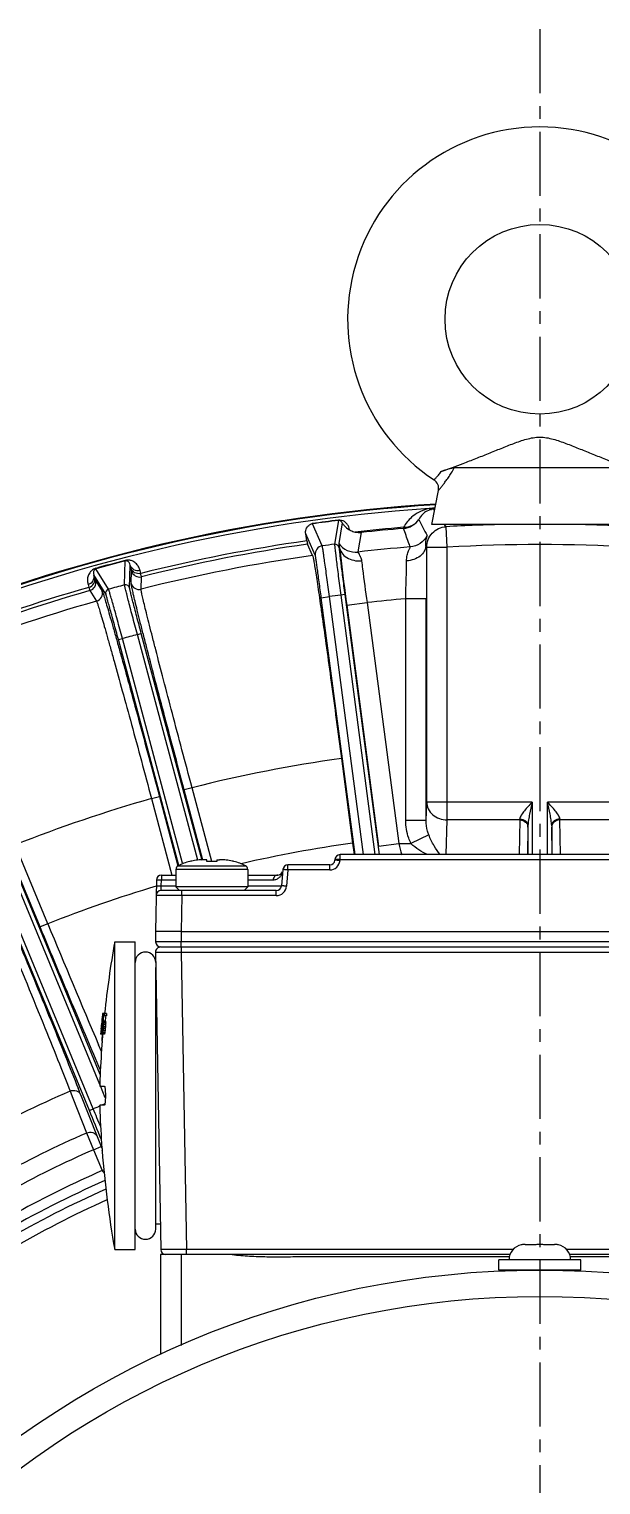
# Model space of a CAD drawing. Header units: millimetres. Extents: x -6 to 705, y -10 to 538.
# Drawn here: x 494.66 to 505.82, y 333.34 to 361.72 of the extents above; entities that cross this region are included whole.
import ezdxf

# ---------------------------------------------------------------- set-up
doc = ezdxf.new("R2010")
doc.units = ezdxf.units.MM
doc.linetypes.add('CENTER', pattern=[2, 1.25, -0.25, 0.25, -0.25])
for name, color, linetype in [('02___PRT_ALL_AXES', 7, 'Continuous'), ('3_ALL_AXES', 7, 'Continuous'), ('7_ALL_FEATURES', 7, 'Continuous')]:
    doc.layers.add(name, color=color, linetype=linetype)
doc.layers.add('\\M+5D6D0\\M+5D0C4\\M+5CFDF\\M+5B2E3', color=7, linetype='CENTER', lineweight=25)

msp = doc.modelspace()

# ---------------------------------------------------------------- linework, layer by layer
at = {"color": 0, "linetype": 'Continuous', "lineweight": -3}
for p, q in [((502.559, 352.383), (502.56, 352.362)), ((502.574, 352.342), (502.56, 352.362)), ((500.15, 352.064), (500.19, 352.082)), ((500.192, 352.076), (500.19, 352.082)), ((500.385, 351.648), (500.192, 352.076)), ((500.699, 352.142), (500.624, 351.679)), ((500.699, 352.149), (500.699, 352.142)), ((500.773, 352.096), (500.708, 351.696)), ((501.97, 352.01), (501.972, 351.988)), ((502.799, 352.021), (502.768, 352.066)), ((502.822, 351.622), (502.799, 352.021)), ((500.247, 351.469), (500.062, 351.88)), ((500.084, 351.746), (500.062, 351.88)), ((501.142, 351.908), (501.08, 351.528)), ((500.196, 351.461), (500.096, 351.681)), ((500.717, 351.633), (500.713, 351.61)), ((502.422, 351.622), (502.404, 351.649)), ((502.422, 351.622), (502.822, 351.622)), ((502.422, 346.65), (502.422, 351.622)), ((502.822, 346.303), (502.822, 351.622)), ((495.967, 351.21), (495.969, 351.201)), ((496.216, 350.802), (495.969, 351.201)), ((496.527, 350.885), (496.541, 351.354)), ((496.539, 351.363), (496.541, 351.354)), ((496.624, 350.829), (496.637, 351.27)), ((496.65, 351.215), (496.637, 351.27)), ((496.655, 350.917), (496.662, 351.159)), ((496.842, 351.11), (496.829, 351.165)), ((495.815, 350.893), (495.831, 350.839)), ((495.928, 351.08), (495.944, 351.026)), ((496.16, 350.705), (495.928, 351.08)), ((495.962, 350.971), (496.09, 350.766)), ((496.848, 350.803), (496.855, 351.045)), ((495.852, 350.776), (495.979, 350.57)), ((500.365, 350.637), (500.524, 350.658)), ((501.025, 345.626), (500.365, 350.637)), ((501.186, 345.626), (500.524, 350.659)), ((500.824, 350.697), (500.745, 350.687)), ((500.745, 350.687), (501.411, 345.626)), ((500.824, 350.697), (501.492, 345.626)), ((502.411, 350.616), (502.012, 350.616)), ((502.012, 346.295), (502.012, 350.616)), ((502.411, 346.295), (502.411, 350.616)), ((500.861, 350.49), (501.258, 350.542)), ((500.861, 350.49), (501.48, 345.789)), ((501.258, 350.542), (501.876, 345.841)), ((496.407, 349.819), (496.484, 349.84)), ((497.587, 345.414), (496.407, 349.819)), ((497.659, 345.458), (496.484, 349.84)), ((496.776, 349.918), (496.853, 349.938)), ((497.954, 345.52), (496.776, 349.918)), ((498.038, 345.514), (496.853, 349.938)), ((496.044, 341.147), (492.941, 348.637)), ((496.05, 341.34), (493.015, 348.668)), ((495.841, 340.639), (492.589, 348.491)), ((495.915, 340.669), (492.663, 348.522)), ((500.758, 347.503), (500.975, 345.851)), ((497.845, 346.932), (497.69, 346.89)), ((498.23, 345.495), (497.845, 346.932)), ((497.052, 346.719), (497.206, 346.761)), ((497.052, 346.719), (497.452, 345.226)), ((497.206, 346.761), (497.569, 345.409)), ((498.057, 345.519), (497.69, 346.89)), ((502.411, 346.295), (502.422, 346.65)), ((504.478, 346.65), (502.422, 346.65)), ((504.478, 346.65), (504.478, 345.626)), ((506.836, 346.65), (504.78, 346.65)), ((504.78, 345.626), (504.78, 346.65)), ((502.411, 346.295), (502.012, 346.295)), ((502.802, 345.626), (502.822, 346.303)), ((504.238, 346.303), (502.822, 346.303)), ((504.238, 346.303), (504.226, 345.626)), ((504.398, 346.165), (504.388, 345.626)), ((504.398, 346.192), (504.398, 345.626)), ((504.86, 346.192), (504.86, 345.626)), ((504.87, 345.626), (504.86, 346.165)), ((506.436, 346.303), (505.02, 346.303)), ((505.033, 345.626), (505.02, 346.303)), ((495.028, 344.277), (494.391, 345.816)), ((500.975, 345.851), (501.005, 345.626)), ((501.48, 345.789), (501.876, 345.841)), ((501.876, 345.841), (502.115, 345.841)), ((502.462, 346.012), (502.115, 345.841)), ((494.88, 344.216), (494.243, 345.755)), ((497.8, 345.493), (497.798, 345.495)), ((498.129, 345.526), (498.083, 345.526)), ((498.133, 345.493), (498.129, 345.526)), ((498.329, 345.526), (498.325, 345.493)), ((498.329, 345.526), (498.376, 345.526)), ((498.66, 345.495), (498.659, 345.493)), ((500.632, 345.535), (500.631, 345.517)), ((500.633, 345.518), (500.631, 345.517)), ((500.675, 345.515), (500.633, 345.518)), ((500.732, 345.528), (500.73, 345.51)), ((508.526, 345.626), (500.732, 345.626)), ((500.732, 345.528), (500.732, 345.626)), ((508.526, 345.528), (500.732, 345.528)), ((497.247, 345.226), (497.529, 345.226)), ((497.247, 345.226), (497.247, 345.135)), ((498.929, 345.339), (497.529, 345.339)), ((497.529, 345.339), (497.529, 344.996)), ((497.572, 345.41), (498.886, 345.41)), ((498.929, 345.339), (498.929, 344.996)), ((498.929, 345.226), (499.514, 345.226)), ((499.615, 345.335), (499.587, 345.017)), ((499.714, 345.328), (499.687, 345.01)), ((500.531, 345.426), (499.714, 345.426)), ((499.714, 345.328), (499.714, 345.426)), ((500.531, 345.328), (499.714, 345.328)), ((500.531, 345.328), (500.531, 345.426)), ((497.147, 345.128), (497.129, 344.126)), ((497.241, 344.926), (497.244, 345.017)), ((499.487, 344.926), (497.241, 344.926)), ((497.244, 345.017), (497.247, 345.135)), ((497.244, 345.017), (497.529, 345.017)), ((497.247, 345.135), (497.529, 345.135)), ((498.929, 344.996), (497.529, 344.996)), ((497.641, 344.828), (497.641, 344.926)), ((498.929, 345.135), (499.427, 345.135)), ((498.929, 345.017), (499.587, 345.017)), ((499.487, 344.828), (499.487, 344.926)), ((497.641, 344.828), (497.629, 344.126)), ((499.487, 344.828), (497.641, 344.828)), ((495.028, 344.277), (494.88, 344.216)), ((497.129, 344.126), (497.133, 343.924)), ((497.592, 344.126), (497.129, 344.126)), ((497.629, 344.126), (497.592, 344.126)), ((497.629, 344.126), (511.629, 344.126)), ((497.629, 344.126), (497.633, 343.924)), ((496.334, 343.926), (496.734, 343.926)), ((496.334, 337.926), (496.334, 343.926)), ((496.734, 337.926), (496.734, 343.926)), ((497.231, 343.826), (512.027, 343.826)), ((497.631, 343.826), (497.631, 343.724)), ((511.626, 343.924), (497.633, 343.924)), ((497.633, 343.826), (497.633, 343.924)), ((497.131, 343.724), (497.232, 337.924)), ((497.631, 343.724), (511.627, 343.724)), ((497.631, 343.724), (497.732, 337.924)), ((497.134, 343.426), (497.136, 343.426)), ((497.134, 338.326), (497.134, 343.426)), ((496.083, 342.373), (496.082, 342.373)), ((496.084, 342.392), (496.083, 342.381)), ((496.084, 342.381), (496.083, 342.381)), ((496.085, 342.399), (496.084, 342.392)), ((496.086, 342.415), (496.085, 342.399)), ((496.089, 342.438), (496.086, 342.415)), ((496.096, 342.399), (496.086, 342.399)), ((496.088, 342.381), (496.09, 342.399)), ((496.088, 342.38), (496.088, 342.381)), ((496.091, 342.461), (496.089, 342.438)), ((496.092, 342.468), (496.091, 342.461)), ((496.093, 342.484), (496.092, 342.468)), ((496.103, 342.484), (496.093, 342.484)), ((496.096, 342.374), (496.093, 342.348)), ((496.094, 342.381), (496.096, 342.399)), ((496.177, 342.526), (496.098, 342.526)), ((496.099, 342.444), (496.101, 342.467)), ((496.101, 342.467), (496.103, 342.484)), ((496.102, 342.348), (496.104, 342.373)), ((496.104, 342.376), (496.105, 342.382)), ((496.104, 342.373), (496.104, 342.376)), ((496.106, 342.37), (496.104, 342.347)), ((496.105, 342.382), (496.106, 342.399)), ((496.107, 342.382), (496.106, 342.37)), ((496.155, 342.381), (496.112, 342.381)), ((496.115, 342.488), (496.119, 342.526)), ((496.115, 342.484), (496.115, 342.488)), ((496.172, 342.484), (496.117, 342.484)), ((496.157, 342.373), (496.117, 342.373)), ((496.059, 342.127), (496.059, 342.126)), ((496.066, 342.126), (496.059, 342.126)), ((496.062, 342.135), (496.06, 342.135)), ((496.063, 342.144), (496.062, 342.126)), ((496.064, 342.16), (496.063, 342.16)), ((496.068, 342.215), (496.066, 342.194)), ((496.067, 342.194), (496.066, 342.194)), ((496.066, 342.126), (496.067, 342.144)), ((496.067, 342.144), (496.068, 342.163)), ((496.069, 342.149), (496.067, 342.126)), ((496.072, 342.126), (496.067, 342.126)), ((496.07, 342.237), (496.068, 342.215)), ((496.068, 342.163), (496.068, 342.169)), ((496.07, 342.171), (496.069, 342.149)), ((496.071, 342.254), (496.07, 342.242)), ((496.07, 342.242), (496.07, 342.237)), ((496.073, 342.237), (496.07, 342.237)), ((496.073, 342.271), (496.071, 342.254)), ((496.071, 342.228), (496.072, 342.237)), ((496.072, 342.239), (496.075, 342.262)), ((496.072, 342.237), (496.072, 342.239)), ((496.072, 342.228), (496.073, 342.237)), ((496.072, 342.126), (496.075, 342.169)), ((496.076, 342.306), (496.073, 342.278)), ((496.073, 342.278), (496.073, 342.271)), ((496.075, 342.271), (496.073, 342.271)), ((496.074, 342.239), (496.073, 342.216)), ((496.076, 342.262), (496.074, 342.239)), ((496.077, 342.161), (496.074, 342.126)), ((496.077, 342.126), (496.074, 342.126)), ((496.075, 342.262), (496.076, 342.284)), ((496.075, 342.169), (496.078, 342.195)), ((496.079, 342.313), (496.076, 342.313)), ((496.076, 342.313), (496.076, 342.306)), ((496.076, 342.284), (496.078, 342.305)), ((496.078, 342.284), (496.076, 342.262)), ((496.083, 342.262), (496.076, 342.262)), ((496.079, 342.188), (496.077, 342.169)), ((496.077, 342.169), (496.077, 342.161)), ((496.077, 342.126), (496.078, 342.133)), ((496.078, 342.305), (496.078, 342.307)), ((496.081, 342.306), (496.078, 342.284)), ((496.078, 342.288), (496.079, 342.305)), ((496.078, 342.195), (496.08, 342.229)), ((496.078, 342.133), (496.079, 342.154)), ((496.08, 342.195), (496.079, 342.188)), ((496.079, 342.154), (496.08, 342.162)), ((496.08, 342.133), (496.079, 342.126)), ((496.133, 342.126), (496.079, 342.126)), ((496.081, 342.347), (496.08, 342.347)), ((496.08, 342.229), (496.081, 342.231)), ((496.083, 342.229), (496.08, 342.195)), ((496.088, 342.169), (496.08, 342.169)), ((496.08, 342.162), (496.08, 342.169)), ((496.081, 342.154), (496.08, 342.14)), ((496.08, 342.14), (496.08, 342.133)), ((496.083, 342.169), (496.081, 342.154)), ((496.088, 342.177), (496.089, 342.183)), ((496.088, 342.169), (496.088, 342.177)), ((496.088, 342.16), (496.088, 342.169)), ((496.088, 342.133), (496.088, 342.135)), ((496.09, 342.317), (496.089, 342.306)), ((496.089, 342.183), (496.089, 342.194)), ((496.089, 342.002), (496.099, 342.126)), ((496.093, 342.348), (496.09, 342.317)), ((496.106, 342.228), (496.091, 342.228)), ((496.103, 342.194), (496.092, 342.194)), ((496.099, 342.177), (496.092, 342.177)), ((496.093, 342.17), (496.093, 342.169)), ((496.093, 342.169), (496.097, 342.169)), ((496.137, 342.135), (496.097, 342.135)), ((496.098, 342.305), (496.101, 342.34)), ((496.113, 342.305), (496.098, 342.305)), ((496.101, 342.34), (496.102, 342.348)), ((496.103, 342.315), (496.101, 342.305)), ((496.142, 342.16), (496.102, 342.16)), ((496.104, 342.322), (496.103, 342.318)), ((496.103, 342.318), (496.103, 342.315)), ((496.103, 342.194), (496.104, 342.203)), ((496.105, 342.33), (496.104, 342.322)), ((496.104, 342.203), (496.106, 342.22)), ((496.106, 342.332), (496.105, 342.33)), ((496.113, 342.33), (496.105, 342.33)), ((496.106, 342.194), (496.105, 342.189)), ((496.106, 342.22), (496.107, 342.228)), ((496.146, 342.194), (496.106, 342.194)), ((496.107, 342.228), (496.109, 342.245)), ((496.111, 342.339), (496.108, 342.339)), ((496.109, 342.245), (496.11, 342.262)), ((496.11, 342.262), (496.112, 342.288)), ((496.114, 342.271), (496.111, 342.237)), ((496.151, 342.237), (496.111, 342.237)), ((496.112, 342.305), (496.113, 342.313)), ((496.112, 342.288), (496.112, 342.305)), ((496.154, 342.271), (496.114, 342.271)), ((496.157, 342.313), (496.116, 342.313)), ((496.158, 342.347), (496.118, 342.347)), ((496.154, 342.271), (496.151, 342.237)), ((496.076, 341.788), (496.021, 341.917)), ((496.086, 341.948), (496.084, 341.916)), ((496.087, 341.955), (496.086, 341.948)), ((496.089, 341.991), (496.087, 341.955)), ((496.089, 341.992), (496.089, 342.002)), ((496.089, 341.992), (496.089, 341.991)), ((496.046, 341.239), (496.045, 341.214)), ((495.465, 341.016), (495.518, 340.88)), ((495.592, 341.144), (495.62, 341.073)), ((495.669, 340.948), (495.989, 340.13)), ((496.045, 341.115), (496.045, 341.114)), ((496.045, 341.114), (496.133, 341.111)), ((496.151, 340.887), (496.056, 341.118)), ((495.518, 340.88), (495.785, 340.199)), ((495.841, 340.639), (495.915, 340.669)), ((496.133, 340.741), (496.045, 340.738)), ((496.045, 340.738), (496.045, 340.737)), ((496.045, 340.638), (496.046, 340.613)), ((495.785, 340.199), (495.921, 339.873)), ((495.989, 340.13), (496.069, 339.934)), ((495.921, 339.873), (496.069, 339.934)), ((495.921, 339.873), (496.09, 339.466)), ((496.069, 339.934), (496.082, 339.903)), ((496.086, 339.904), (496.087, 339.898)), ((496.087, 339.898), (496.089, 339.862)), ((496.089, 339.862), (496.089, 339.86)), ((496.089, 339.851), (496.089, 339.86)), ((496.09, 339.466), (496.123, 339.482)), ((497.134, 338.426), (497.223, 338.426)), ((496.334, 337.926), (496.734, 337.926)), ((504.047, 337.826), (497.229, 337.826)), ((497.229, 337.826), (497.229, 335.876)), ((497.5, 337.924), (497.232, 337.924)), ((497.531, 337.924), (497.5, 337.924)), ((497.542, 337.924), (497.531, 337.924)), ((497.732, 337.924), (497.542, 337.924)), ((497.629, 337.826), (497.629, 336.056)), ((504.104, 337.924), (497.732, 337.924)), ((497.732, 337.826), (497.732, 337.924)), ((504.267, 338.018), (504.267, 338.02)), ((504.34, 338.026), (504.549, 338.026)), ((504.549, 338.02), (504.549, 338.026)), ((504.709, 338.026), (504.918, 338.026)), ((504.709, 338.026), (504.709, 338.02)), ((504.991, 338.02), (504.991, 338.018)), ((511.526, 337.924), (505.154, 337.924)), ((512.029, 337.826), (505.212, 337.826))]:
    msp.add_line(p, q, dxfattribs=at)
for radius in [17.5, 16.986]:
    msp.add_circle((504.629, 320.026), radius, dxfattribs=at)
for centre, radius, start, end in [((504.629, 320.026), 32.486, 93.5904, 112.667), ((504.629, 320.026), 32.5, 93.5836, 112.6375), ((504.629, 320.026), 32.419, 93.8148, 112.6268), ((502.62, 351.425), 0.96, 93.6856, 98.872), ((502.582, 352.02), 0.343, 93.6606, 100.9948), ((504.629, 320.026), 32.423, 93.6185, 93.6614), ((504.629, 320.026), 32.402, 93.6283, 93.6614), ((500.214, 351.917), 0.161, 97.9384, 113.298), ((504.629, 320.026), 32.362, 96.976, 97.8843), ((504.629, 320.026), 32.356, 96.976, 97.8829), ((504.629, 320.026), 32.094, 94.7522, 96.4501), ((501.939, 352.387), 0.4, 274.7638, 325.9761), ((516.257, 359.002), 15.569, 206.0558, 207.3536), ((504.629, 320.026), 32.047, 91.1915, 93.2731), ((504.629, 320.026), 32.047, 86.7269, 88.7889), ((504.629, 320.026), 32.044, 98.1543, 104.065), ((501.113, 352.308), 0.401, 257.1508, 274.1423), ((504.629, 320.026), 32.072, 94.7522, 96.2424), ((504.629, 320.026), 31.745, 98.0278, 104.1876), ((504.629, 320.026), 31.978, 98.1491, 104.069), ((500.406, 351.489), 0.16, 97.6362, 187.4766), ((504.629, 320.026), 31.905, 97.2117, 97.6447), ((500.634, 351.6), 0.08, 7.5727, 97.2222), ((501.035, 351.925), 0.4, 214.9979, 276.4183), ((504.629, 320.026), 31.701, 94.5725, 96.4281), ((504.629, 320.026), 31.647, 86.7269, 93.2731), ((504.629, 320.026), 32.364, 104.4761, 105.5239), ((504.629, 320.026), 32.355, 104.4761, 105.5239), ((496.817, 351.2), 0.16, 195.0261, 284.0784), ((495.808, 350.93), 0.16, 285.9219, 14.9768), ((504.629, 320.026), 31.905, 104.7117, 105.2883), ((496.547, 350.808), 0.08, 15.0233, 104.7203), ((496.809, 350.958), 0.16, 195.0232, 284.1966), ((504.629, 320.026), 32.044, 105.935, 111.565), ((504.629, 320.026), 31.978, 105.931, 111.569), ((495.935, 350.724), 0.16, 285.8037, 14.9889), ((496.237, 350.725), 0.08, 105.2797, 194.9767), ((504.629, 320.026), 30.906, 97.2204, 97.6329), ((504.629, 320.026), 30.701, 94.8908, 96.3046), ((504.629, 320.026), 31.745, 105.8124, 111.6876), ((504.629, 320.026), 30.906, 104.7204, 105.2796), ((504.629, 320.026), 27.748, 98.0204, 104.1527), ((504.629, 320.026), 27.748, 105.8473, 111.6527), ((499.986, 346.411), 4.253, 358.555, 358.8165), ((495.367, 346.326), 9.032, 358.975, 359.1474), ((513.493, 346.32), 8.634, 180.8486, 181.029), ((509.28, 346.411), 4.261, 181.1837, 181.4447), ((504.629, 320.026), 26.082, 98.0536, 102.9099), ((520.233, 350.672), 18.982, 194.7432, 195.4176), ((498.052, 344.481), 1.045, 104.0554, 117.2935), ((498.063, 344.447), 1.078, 102.1559, 104.1208), ((498.082, 344.057), 1.469, 89.9963, 90.5797), ((498.082, 344.059), 1.467, 89.9967, 90.581), ((498.229, 343.521), 1.974, 87.211, 92.789), ((498.376, 344.066), 1.46, 89.3241, 90.005), ((498.376, 344.068), 1.458, 89.3222, 90.0042), ((498.396, 344.448), 1.077, 75.879, 77.6163), ((498.407, 344.481), 1.045, 62.7065, 75.9642), ((500.531, 345.526), 0.1, 270, 355), ((500.531, 345.528), 0.2, 270.006, 354.995), ((500.732, 345.526), 0.1, 90, 175), ((500.282, 340.397), 5.133, 84.9939, 85.6132), ((497.247, 345.126), 0.1, 90, 179), ((497.609, 345.339), 0.08, 117.2935, 180), ((498.849, 345.339), 0.08, 0, 62.7065), ((499.514, 345.326), 0.1, 270, 337.9758), ((499.714, 345.326), 0.1, 90, 175), ((504.629, 320.026), 26.082, 106.6771, 111.5986), ((497.241, 344.826), 0.1, 90, 179), ((499.487, 345.026), 0.1, 270, 355), ((499.487, 345.028), 0.2, 270.006, 354.995), ((697.174, 427.894), 218.757, 202.47209, 203.14291), ((516.028, 340.442), 20, 169.9667, 174.0177), ((497.231, 343.726), 0.1, 90, 181), ((497.233, 343.926), 0.1, 181, 269.9998), ((496.934, 343.526), 0.2, 0, 180), ((505.929, 341.571), 9.878, 175.1954, 175.8391), ((505.698, 341.567), 9.648, 175.1553, 175.6003), ((507.345, 341.038), 11.337, 173.2053, 173.585), ((500.43, 341.976), 4.366, 174.7805, 175.1168), ((507.1, 341.031), 11.093, 172.9196, 173.3986), ((496.69, 342.324), 0.611, 174.5998, 175.4013), ((515.126, 340.564), 19.118, 174.5462, 174.7739), ((515.996, 340.446), 20.007, 174.0332, 174.1557), ((507.509, 340.95), 11.506, 172.4676, 172.7667), ((515.176, 340.565), 19.166, 174.1266, 174.5832), ((515.246, 340.553), 19.239, 174.3169, 174.4952), ((507.509, 340.981), 11.504, 172.2811, 172.495), ((501.377, 341.379), 5.361, 169.3112, 169.5888), ((514.836, 340.617), 18.814, 174.3052, 174.5663), ((514.748, 340.63), 18.723, 174.3188, 174.6314), ((496.907, 342.07), 0.854, 158.591, 159.2032), ((496.797, 342.532), 0.698, 192.4177, 193.1338), ((500.401, 342.442), 4.284, 180.9263, 181.2678), ((514.519, 340.68), 18.475, 174.2637, 174.3963), ((514.751, 340.63), 18.685, 174.3074, 174.6197), ((496.836, 342.532), 0.697, 192.442, 193.1595), ((500.432, 342.442), 4.276, 180.9282, 181.2704), ((514.522, 340.68), 18.438, 174.2521, 174.385), ((496.644, 342.075), 0.587, 174.1794, 174.9445), ((500.376, 341.744), 4.334, 174.6608, 174.8297), ((500.41, 341.741), 4.368, 174.492, 174.6608), ((507.156, 341.035), 11.148, 173.8111, 174.2907), ((507.836, 341.092), 11.822, 174.652, 174.8177), ((506.705, 341.103), 10.693, 173.9617, 174.2826), ((505.551, 341.574), 9.501, 176.0513, 176.4113), ((505.174, 341.633), 9.12, 176.3299, 176.6152), ((507.433, 341.315), 11.4, 174.8028, 174.9746), ((514.997, 340.576), 18.989, 174.7738, 175.0012), ((514.876, 340.593), 18.865, 174.791, 175.0247), ((500.216, 342.21), 4.129, 180.6846, 181.0389), ((496.755, 342.278), 0.682, 192.2271, 192.8372), ((509.153, 341.455), 13.085, 176.6114, 176.7607), ((516.028, 340.442), 20, 175.1688, 175.5264), ((509.12, 341.481), 13.048, 176.7168, 176.8665), ((500.904, 342.207), 4.812, 180.1567, 180.3594), ((497.079, 342.329), 0.999, 188.754, 189.1659), ((496.923, 341.794), 0.894, 157.5786, 158.1676), ((497.321, 341.756), 1.292, 160.9535, 161.3522), ((501.539, 341.099), 5.54, 168.9606, 169.2295), ((502.413, 341.038), 6.415, 169.6188, 169.7733), ((509.099, 340.446), 13.11, 172.3611, 172.4861), ((497.296, 341.946), 1.252, 161.6834, 162.0256), ((512.882, 340.349), 16.877, 173.5764, 173.7218), ((497.119, 342.501), 1.021, 189.1409, 189.625), ((501.052, 342.366), 4.94, 180.4171, 180.6145), ((510.414, 341.442), 14.324, 176.5134, 176.6839), ((506.457, 341.934), 10.347, 177.7126, 177.9012), ((496.962, 341.794), 0.893, 157.5377, 158.1277), ((501.569, 341.099), 5.53, 168.9388, 169.2083), ((509.114, 340.446), 13.085, 172.3207, 172.471), ((512.888, 340.349), 16.843, 173.5635, 173.7092), ((510.425, 341.442), 14.295, 176.5064, 176.6772), ((506.476, 341.934), 10.326, 177.7079, 177.897), ((514.805, 340.533), 18.772, 175.7749, 177.8438), ((504.629, 320.026), 22.904, 113.5856, 118.8124), ((452.041, 323.866), 46.853, 21.3821, 21.5461), ((499.32, 341.1), 3.276, 177.9947, 178.3994), ((504.629, 320.026), 22.407, 112.5108, 112.8857), ((407.577, 304.013), 95.642, 22.30875, 22.53635), ((499.224, 340.75), 3.18, 181.5945, 182.0114), ((504.629, 320.026), 22.407, 112.2574, 112.4187), ((437.588, 316.451), 63.075, 21.98855, 22.54914), ((514.864, 341.323), 18.832, 182.1586, 184.3195), ((504.629, 320.026), 22.026, 113.6743, 118.7194), ((504.629, 320.026), 21.673, 113.6893, 118.706), ((516.028, 341.411), 20, 184.4736, 190.0333), ((504.629, 320.026), 21.033, 113.8025, 126.143), ((504.629, 320.026), 21.233, 113.714, 118.6799), ((504.629, 320.026), 20.871, 113.9445, 126.0556), ((504.629, 320.026), 20.671, 114.1199, 126.0556), ((496.934, 338.326), 0.2, 180, 0), ((497.332, 337.926), 0.1, 181, 270), ((504.329, 337.726), 0.3, 101.9271, 180), ((504.339, 337.714), 0.312, 98.8722, 103.3232), ((504.34, 337.71), 0.316, 94.4222, 98.8698), ((504.34, 337.706), 0.32, 89.9951, 94.4194), ((504.918, 337.706), 0.32, 85.5806, 90.0049), ((504.919, 337.71), 0.316, 81.1302, 85.5778), ((504.919, 337.714), 0.312, 76.6768, 81.1278), ((504.929, 337.726), 0.3, 0, 78.0729)]:
    msp.add_arc(centre, radius, start, end, dxfattribs=at)
for points, knots in [([(502.472, 352.374), (502.398, 352.36), (502.274, 352.315), (502.1, 352.192), (502.012, 352.083), (501.97, 352.01)], [0, 0, 0, 0, 0.353207, 0.607489, 1, 1, 1, 1]), ([(502.516, 352.357), (502.475, 352.349), (502.409, 352.322), (502.326, 352.253), (502.288, 352.198), (502.27, 352.163)], [0, 0, 0, 0, 0.395628, 0.634616, 1, 1, 1, 1]), ([(502.472, 352.374), (502.476, 352.371), (502.489, 352.362), (502.505, 352.356), (502.516, 352.357)], [0, 0, 0, 0, 0.292813, 1, 1, 1, 1]), ([(500.062, 351.88), (500.057, 351.91), (500.061, 351.96), (500.094, 352.025), (500.128, 352.054), (500.15, 352.064)], [0, 0, 0, 0, 0.4161, 0.659395, 1, 1, 1, 1]), ([(500.916, 351.961), (500.913, 351.98), (500.903, 352.02), (500.871, 352.077), (500.808, 352.137), (500.739, 352.154), (500.699, 352.149)], [0, 0, 0, 0, 0.185725, 0.38327, 0.616499, 1, 1, 1, 1]), ([(500.773, 352.096), (500.768, 352.106), (500.758, 352.12), (500.734, 352.139), (500.712, 352.144), (500.699, 352.142)], [0, 0, 0, 0, 0.349675, 0.569404, 1, 1, 1, 1]), ([(500.773, 352.096), (500.783, 352.081), (500.823, 352.028), (500.875, 351.985), (500.916, 351.961)], [0, 0, 0, 0, 0.284894, 1, 1, 1, 1]), ([(501.97, 352.01), (502.029, 352.011), (502.146, 352.037), (502.238, 352.116), (502.27, 352.163)], [0, 0, 0, 0, 0.508415, 1, 1, 1, 1]), ([(502.422, 351.622), (502.422, 351.672), (502.442, 351.773), (502.524, 351.903), (502.649, 351.993), (502.749, 352.018), (502.799, 352.021)], [0, 0, 0, 0, 0.249689, 0.499994, 0.750304, 1, 1, 1, 1]), ([(500.084, 351.746), (500.086, 351.731), (500.089, 351.712), (500.094, 351.69), (500.095, 351.683), (500.096, 351.681)], [0, 0, 0, 0, 0.7001, 0.900582, 1, 1, 1, 1]), ([(500.916, 351.961), (500.923, 351.956), (500.957, 351.938), (500.994, 351.924), (501.024, 351.917)], [0, 0, 0, 0, 0.218216, 1, 1, 1, 1]), ([(502.102, 351.626), (502.09, 351.656), (502.045, 351.776), (502.002, 351.897), (501.972, 351.988)], [0, 0, 0, 0, 0.251219, 1, 1, 1, 1]), ([(502.404, 351.649), (502.403, 351.677), (502.405, 351.726), (502.416, 351.781), (502.423, 351.813), (502.427, 351.829), (502.429, 351.84), (502.43, 351.846), (502.429, 351.848)], [0, 0, 0, 0, 0.421044, 0.722488, 0.832104, 0.914652, 0.970235, 1, 1, 1, 1]), ([(500.196, 351.461), (500.197, 351.457), (500.2, 351.447), (500.207, 351.414), (500.219, 351.351), (500.236, 351.248), (500.258, 351.111), (500.284, 350.941), (500.314, 350.739), (500.347, 350.507), (500.399, 350.145), (500.47, 349.635), (500.562, 348.97), (500.659, 348.25), (500.724, 347.755), (500.758, 347.503)], [0, 0, 0, 0, 0.002867, 0.008011, 0.025112, 0.051185, 0.085981, 0.129198, 0.180426, 0.239205, 0.304984, 0.455081, 0.625201, 0.809094, 1, 1, 1, 1]), ([(500.365, 350.637), (500.352, 350.741), (500.331, 350.893), (500.305, 351.085), (500.288, 351.208), (500.273, 351.311), (500.263, 351.381), (500.256, 351.424), (500.252, 351.446), (500.25, 351.459), (500.248, 351.467), (500.247, 351.469)], [0, 0, 0, 0, 0.37483, 0.54491, 0.694953, 0.819537, 0.91399, 0.948809, 0.974868, 0.99198, 1, 1, 1, 1]), ([(500.524, 350.659), (500.508, 350.782), (500.484, 350.962), (500.452, 351.192), (500.432, 351.338), (500.415, 351.46), (500.402, 351.544), (500.394, 351.595), (500.39, 351.62), (500.387, 351.637), (500.386, 351.645), (500.385, 351.648)], [0, 0, 0, 0, 0.374865, 0.544957, 0.69501, 0.819592, 0.914027, 0.948837, 0.97489, 0.991996, 1, 1, 1, 1]), ([(500.624, 351.679), (500.623, 351.676), (500.624, 351.668), (500.625, 351.651), (500.628, 351.625), (500.633, 351.574), (500.643, 351.49), (500.658, 351.368), (500.676, 351.221), (500.705, 350.991), (500.728, 350.811), (500.745, 350.687)], [0, 0, 0, 0, 0.00801, 0.025118, 0.051171, 0.08598, 0.180414, 0.304994, 0.455046, 0.625137, 1, 1, 1, 1]), ([(500.708, 351.696), (500.706, 351.689), (500.713, 351.668), (500.716, 351.647), (500.717, 351.633)], [0, 0, 0, 0, 0.34596, 1, 1, 1, 1]), ([(500.713, 351.61), (500.713, 351.608), (500.713, 351.6), (500.714, 351.584), (500.717, 351.561), (500.722, 351.513), (500.731, 351.436), (500.744, 351.324), (500.761, 351.188), (500.787, 350.977), (500.809, 350.811), (500.824, 350.697)], [0, 0, 0, 0, 0.008018, 0.025128, 0.051185, 0.086003, 0.180454, 0.305039, 0.455083, 0.625165, 1, 1, 1, 1]), ([(500.717, 351.633), (500.726, 351.559), (500.771, 351.178), (500.821, 350.797), (500.861, 350.49)], [0, 0, 0, 0, 0.194195, 1, 1, 1, 1]), ([(500.717, 351.633), (500.723, 351.591), (500.757, 351.506), (500.86, 351.411), (500.998, 351.357), (501.099, 351.352), (501.15, 351.358)], [0, 0, 0, 0, 0.227378, 0.468806, 0.728372, 1, 1, 1, 1]), ([(501.08, 351.528), (501.08, 351.526), (501.083, 351.521), (501.088, 351.512), (501.097, 351.498), (501.108, 351.479), (501.121, 351.456), (501.138, 351.416), (501.147, 351.382), (501.15, 351.358)], [0, 0, 0, 0, 0.027736, 0.087482, 0.178032, 0.296457, 0.439729, 0.605493, 1, 1, 1, 1]), ([(502.404, 351.649), (502.403, 351.612), (502.38, 351.533), (502.294, 351.439), (502.171, 351.376), (502.077, 351.358), (502.028, 351.356)], [0, 0, 0, 0, 0.214797, 0.451904, 0.716824, 1, 1, 1, 1]), ([(502.028, 351.356), (502.028, 351.392), (502.035, 351.445), (502.053, 351.508), (502.068, 351.547), (502.081, 351.577), (502.093, 351.601), (502.099, 351.615), (502.103, 351.624), (502.102, 351.626)], [0, 0, 0, 0, 0.39062, 0.556741, 0.701273, 0.821425, 0.913542, 0.973801, 1, 1, 1, 1]), ([(495.967, 351.21), (495.951, 351.205), (495.922, 351.194), (495.889, 351.169), (495.864, 351.147), (495.834, 351.107), (495.807, 351.046), (495.8, 350.966), (495.808, 350.916), (495.815, 350.893)], [0, 0, 0, 0, 0.132958, 0.232609, 0.316579, 0.387414, 0.618434, 0.814659, 1, 1, 1, 1]), ([(495.969, 351.201), (495.957, 351.198), (495.94, 351.186), (495.926, 351.16), (495.918, 351.126), (495.922, 351.097), (495.928, 351.08)], [0, 0, 0, 0, 0.268867, 0.403826, 0.61967, 1, 1, 1, 1]), ([(496.829, 351.165), (496.823, 351.188), (496.806, 351.235), (496.759, 351.301), (496.697, 351.347), (496.636, 351.367), (496.586, 351.371), (496.555, 351.367), (496.539, 351.363)], [0, 0, 0, 0, 0.18543, 0.381751, 0.612763, 0.766375, 0.868235, 1, 1, 1, 1]), ([(496.637, 351.27), (496.634, 351.288), (496.624, 351.315), (496.6, 351.341), (496.574, 351.356), (496.553, 351.357), (496.541, 351.354)], [0, 0, 0, 0, 0.38043, 0.596308, 0.731398, 1, 1, 1, 1]), ([(496.829, 351.165), (496.79, 351.155), (496.703, 351.164), (496.648, 351.233), (496.637, 351.27)], [0, 0, 0, 0, 0.50998, 1, 1, 1, 1]), ([(496.662, 351.159), (496.662, 351.165), (496.657, 351.183), (496.653, 351.202), (496.65, 351.215)], [0, 0, 0, 0, 0.299673, 1, 1, 1, 1]), ([(496.842, 351.11), (496.803, 351.1), (496.716, 351.109), (496.66, 351.178), (496.65, 351.215)], [0, 0, 0, 0, 0.50998, 1, 1, 1, 1]), ([(501.15, 351.358), (501.156, 351.305), (501.19, 351.033), (501.227, 350.761), (501.258, 350.542)], [0, 0, 0, 0, 0.194187, 1, 1, 1, 1]), ([(502.012, 350.616), (502.014, 350.685), (502.021, 350.931), (502.027, 351.178), (502.028, 351.356)], [0, 0, 0, 0, 0.27859, 1, 1, 1, 1]), ([(495.815, 350.893), (495.854, 350.904), (495.924, 350.955), (495.938, 351.043), (495.928, 351.08)], [0, 0, 0, 0, 0.50998, 1, 1, 1, 1]), ([(495.831, 350.839), (495.87, 350.85), (495.941, 350.901), (495.954, 350.988), (495.944, 351.026)], [0, 0, 0, 0, 0.50998, 1, 1, 1, 1]), ([(495.944, 351.026), (495.948, 351.013), (495.955, 350.995), (495.959, 350.976), (495.962, 350.971)], [0, 0, 0, 0, 0.700327, 1, 1, 1, 1]), ([(496.776, 349.918), (496.744, 350.038), (496.697, 350.214), (496.638, 350.438), (496.601, 350.581), (496.57, 350.7), (496.55, 350.782), (496.538, 350.833), (496.532, 350.858), (496.528, 350.875), (496.527, 350.883), (496.527, 350.885)], [0, 0, 0, 0, 0.374844, 0.544935, 0.694992, 0.819577, 0.914015, 0.948828, 0.974886, 0.991995, 1, 1, 1, 1]), ([(497.69, 346.89), (497.622, 347.146), (497.488, 347.648), (497.294, 348.378), (497.117, 349.054), (496.983, 349.572), (496.888, 349.941), (496.828, 350.177), (496.777, 350.383), (496.734, 350.557), (496.7, 350.697), (496.676, 350.802), (496.662, 350.868), (496.656, 350.902), (496.655, 350.913), (496.655, 350.917)], [0, 0, 0, 0, 0.190888, 0.374807, 0.544917, 0.695023, 0.760809, 0.81958, 0.870814, 0.914028, 0.948828, 0.974896, 0.991985, 0.997129, 1, 1, 1, 1]), ([(496.855, 351.045), (496.855, 351.052), (496.849, 351.073), (496.845, 351.095), (496.842, 351.11)], [0, 0, 0, 0, 0.299568, 1, 1, 1, 1]), ([(495.831, 350.839), (495.836, 350.824), (495.843, 350.804), (495.848, 350.782), (495.852, 350.776)], [0, 0, 0, 0, 0.700432, 1, 1, 1, 1]), ([(496.09, 350.766), (496.092, 350.762), (496.096, 350.752), (496.108, 350.719), (496.129, 350.655), (496.16, 350.552), (496.201, 350.414), (496.251, 350.242), (496.309, 350.038), (496.376, 349.803), (496.478, 349.437), (496.621, 348.921), (496.805, 348.247), (497.003, 347.518), (497.138, 347.016), (497.206, 346.761)], [0, 0, 0, 0, 0.002871, 0.008015, 0.025104, 0.051171, 0.085971, 0.129185, 0.180418, 0.239189, 0.304975, 0.455081, 0.625191, 0.809111, 1, 1, 1, 1]), ([(496.407, 349.819), (496.377, 349.93), (496.334, 350.091), (496.278, 350.297), (496.241, 350.428), (496.211, 350.537), (496.189, 350.612), (496.176, 350.657), (496.169, 350.68), (496.164, 350.695), (496.162, 350.702), (496.16, 350.705)], [0, 0, 0, 0, 0.374836, 0.544918, 0.694962, 0.819547, 0.913998, 0.948816, 0.974873, 0.991982, 1, 1, 1, 1]), ([(496.484, 349.84), (496.452, 349.96), (496.405, 350.136), (496.344, 350.359), (496.304, 350.502), (496.271, 350.62), (496.248, 350.701), (496.233, 350.751), (496.226, 350.776), (496.22, 350.792), (496.218, 350.8), (496.216, 350.802)], [0, 0, 0, 0, 0.374865, 0.544956, 0.695008, 0.819588, 0.914021, 0.948831, 0.974883, 0.99199, 1, 1, 1, 1]), ([(496.853, 349.938), (496.823, 350.049), (496.78, 350.211), (496.726, 350.417), (496.692, 350.549), (496.664, 350.658), (496.645, 350.734), (496.634, 350.78), (496.629, 350.803), (496.626, 350.819), (496.624, 350.826), (496.624, 350.829)], [0, 0, 0, 0, 0.374823, 0.544904, 0.694955, 0.819543, 0.913992, 0.948813, 0.974878, 0.991992, 1, 1, 1, 1]), ([(497.845, 346.932), (497.779, 347.178), (497.649, 347.66), (497.463, 348.362), (497.293, 349.012), (497.163, 349.51), (497.073, 349.864), (497.015, 350.092), (496.965, 350.29), (496.924, 350.457), (496.892, 350.592), (496.869, 350.693), (496.855, 350.756), (496.85, 350.789), (496.848, 350.8), (496.848, 350.803)], [0, 0, 0, 0, 0.190901, 0.374831, 0.544947, 0.695055, 0.760841, 0.819612, 0.870843, 0.914052, 0.948845, 0.974906, 0.991992, 0.997133, 1, 1, 1, 1]), ([(495.979, 350.57), (495.981, 350.567), (495.985, 350.557), (495.997, 350.526), (496.016, 350.465), (496.047, 350.365), (496.086, 350.232), (496.134, 350.067), (496.19, 349.871), (496.254, 349.645), (496.353, 349.292), (496.49, 348.797), (496.667, 348.148), (496.857, 347.447), (496.986, 346.965), (497.052, 346.719)], [0, 0, 0, 0, 0.002867, 0.008008, 0.025094, 0.051155, 0.085949, 0.129159, 0.180391, 0.239163, 0.30495, 0.455059, 0.625174, 0.809103, 1, 1, 1, 1]), ([(502.422, 346.65), (502.423, 346.605), (502.445, 346.511), (502.537, 346.397), (502.668, 346.322), (502.771, 346.304), (502.822, 346.303)], [0, 0, 0, 0, 0.233073, 0.47684, 0.734114, 1, 1, 1, 1]), ([(504.478, 346.65), (504.452, 346.622), (504.401, 346.566), (504.329, 346.484), (504.276, 346.415), (504.247, 346.362), (504.239, 346.335), (504.238, 346.323)], [0, 0, 0, 0, 0.279736, 0.551501, 0.801563, 0.909937, 1, 1, 1, 1]), ([(504.478, 346.65), (504.461, 346.573), (504.436, 346.458), (504.408, 346.305), (504.398, 346.229), (504.398, 346.192)], [0, 0, 0, 0, 0.509094, 0.759426, 1, 1, 1, 1]), ([(505.02, 346.323), (505.02, 346.335), (505.011, 346.362), (504.982, 346.415), (504.929, 346.484), (504.857, 346.566), (504.806, 346.622), (504.78, 346.65)], [0, 0, 0, 0, 0.090069, 0.198453, 0.448523, 0.720276, 1, 1, 1, 1]), ([(504.86, 346.192), (504.86, 346.229), (504.85, 346.305), (504.822, 346.458), (504.797, 346.573), (504.78, 346.65)], [0, 0, 0, 0, 0.240577, 0.49091, 1, 1, 1, 1]), ([(502.115, 345.841), (502.098, 345.877), (502.038, 346.021), (502.012, 346.178), (502.012, 346.295)], [0, 0, 0, 0, 0.250576, 1, 1, 1, 1]), ([(502.462, 346.012), (502.453, 346.035), (502.423, 346.126), (502.411, 346.223), (502.411, 346.295)], [0, 0, 0, 0, 0.251248, 1, 1, 1, 1]), ([(504.238, 346.323), (504.259, 346.323), (504.299, 346.316), (504.352, 346.288), (504.389, 346.245), (504.398, 346.209), (504.398, 346.192)], [0, 0, 0, 0, 0.272065, 0.532489, 0.773848, 1, 1, 1, 1]), ([(504.238, 346.303), (504.278, 346.303), (504.34, 346.282), (504.389, 346.22), (504.398, 346.183), (504.398, 346.165)], [0, 0, 0, 0, 0.519459, 0.765229, 1, 1, 1, 1]), ([(505.02, 346.323), (504.999, 346.323), (504.959, 346.316), (504.906, 346.288), (504.869, 346.245), (504.86, 346.209), (504.86, 346.192)], [0, 0, 0, 0, 0.272062, 0.532486, 0.773848, 1, 1, 1, 1]), ([(505.02, 346.303), (504.98, 346.303), (504.918, 346.282), (504.87, 346.22), (504.86, 346.183), (504.86, 346.165)], [0, 0, 0, 0, 0.519459, 0.765229, 1, 1, 1, 1]), ([(502.435, 345.626), (502.377, 345.654), (502.264, 345.716), (502.161, 345.795), (502.115, 345.841)], [0, 0, 0, 0, 0.495238, 1, 1, 1, 1]), ([(502.684, 345.626), (502.642, 345.681), (502.558, 345.804), (502.491, 345.938), (502.462, 346.012)], [0, 0, 0, 0, 0.46382, 1, 1, 1, 1]), ([(498.068, 345.526), (498.029, 345.526), (497.951, 345.522), (497.874, 345.509), (497.836, 345.501)], [0, 0, 0, 0, 0.500058, 1, 1, 1, 1]), ([(498.627, 345.5), (498.588, 345.509), (498.511, 345.521), (498.432, 345.526), (498.393, 345.526)], [0, 0, 0, 0, 0.499939, 1, 1, 1, 1]), ([(500.732, 345.528), (500.725, 345.528), (500.713, 345.53), (500.694, 345.531), (500.677, 345.532), (500.662, 345.534), (500.652, 345.534), (500.644, 345.535), (500.64, 345.535), (500.637, 345.535), (500.634, 345.535), (500.633, 345.535), (500.632, 345.535), (500.632, 345.535)], [0, 0, 0, 0, 0.194654, 0.382576, 0.555437, 0.706809, 0.831014, 0.88148, 0.92347, 0.956507, 0.98036, 0.994868, 1, 1, 1, 1]), ([(499.427, 345.135), (499.451, 345.135), (499.497, 345.145), (499.553, 345.182), (499.591, 345.233), (499.605, 345.271), (499.609, 345.29)], [0, 0, 0, 0, 0.279573, 0.531438, 0.769159, 1, 1, 1, 1]), ([(499.514, 345.226), (499.503, 345.226), (499.481, 345.221), (499.453, 345.201), (499.433, 345.171), (499.427, 345.147), (499.427, 345.135)], [0, 0, 0, 0, 0.235225, 0.479006, 0.734884, 1, 1, 1, 1]), ([(499.714, 345.328), (499.708, 345.328), (499.695, 345.33), (499.677, 345.331), (499.66, 345.332), (499.645, 345.334), (499.634, 345.334), (499.627, 345.335), (499.623, 345.335), (499.62, 345.335), (499.617, 345.335), (499.616, 345.335), (499.615, 345.335), (499.615, 345.335)], [0, 0, 0, 0, 0.194654, 0.382576, 0.555437, 0.706809, 0.831014, 0.88148, 0.92347, 0.956507, 0.98036, 0.994868, 1, 1, 1, 1]), ([(497.145, 345.01), (497.145, 345.011), (497.148, 345.013), (497.153, 345.014), (497.163, 345.015), (497.175, 345.016), (497.19, 345.017), (497.213, 345.018), (497.232, 345.018), (497.244, 345.017)], [0, 0, 0, 0, 0.02539, 0.083873, 0.17651, 0.300066, 0.450205, 0.621416, 1, 1, 1, 1]), ([(497.147, 345.128), (497.147, 345.129), (497.15, 345.13), (497.155, 345.131), (497.165, 345.133), (497.177, 345.134), (497.192, 345.134), (497.215, 345.135), (497.234, 345.135), (497.247, 345.135)], [0, 0, 0, 0, 0.025379, 0.083851, 0.176484, 0.300037, 0.450181, 0.621402, 1, 1, 1, 1]), ([(499.687, 345.01), (499.68, 345.011), (499.668, 345.012), (499.649, 345.014), (499.632, 345.015), (499.617, 345.016), (499.606, 345.017), (499.599, 345.017), (499.595, 345.017), (499.592, 345.018), (499.589, 345.018), (499.588, 345.018), (499.587, 345.018), (499.587, 345.017)], [0, 0, 0, 0, 0.194654, 0.382576, 0.555437, 0.706809, 0.831014, 0.88148, 0.92347, 0.956507, 0.98036, 0.994868, 1, 1, 1, 1]), ([(497.641, 344.828), (497.609, 344.828), (497.545, 344.828), (497.452, 344.828), (497.379, 344.829), (497.325, 344.829), (497.289, 344.829), (497.256, 344.829), (497.227, 344.829), (497.202, 344.829), (497.183, 344.828), (497.171, 344.828), (497.163, 344.828), (497.157, 344.828), (497.151, 344.828), (497.147, 344.828), (497.144, 344.828), (497.143, 344.828), (497.142, 344.828), (497.142, 344.828), (497.141, 344.828), (497.141, 344.828)], [0, 0, 0, 0, 0.194982, 0.382554, 0.55549, 0.63434, 0.707086, 0.773008, 0.831486, 0.88194, 0.923896, 0.941558, 0.956945, 0.970028, 0.980777, 0.989164, 0.995167, 0.997272, 0.998778, 0.999686, 1, 1, 1, 1]), ([(496.056, 341.421), (495.88, 341.829), (495.486, 342.76), (495.097, 343.693), (494.88, 344.216)], [0, 0, 0, 0, 0.439564, 1, 1, 1, 1]), ([(494.27, 343.963), (494.506, 343.392), (494.837, 342.586), (495.233, 341.603), (495.396, 341.193), (495.465, 341.016)], [0, 0, 0, 0, 0.583269, 0.821495, 1, 1, 1, 1]), ([(494.418, 344.024), (494.642, 343.482), (495.037, 342.524), (495.426, 341.563), (495.592, 341.144)], [0, 0, 0, 0, 0.56566, 1, 1, 1, 1]), ([(497.633, 343.924), (497.6, 343.924), (497.536, 343.924), (497.444, 343.924), (497.37, 343.924), (497.316, 343.924), (497.28, 343.924), (497.247, 343.924), (497.218, 343.924), (497.193, 343.924), (497.175, 343.924), (497.162, 343.924), (497.154, 343.924), (497.148, 343.924), (497.143, 343.924), (497.138, 343.924), (497.136, 343.924), (497.134, 343.924), (497.133, 343.924), (497.133, 343.924), (497.133, 343.924), (497.133, 343.924)], [0, 0, 0, 0, 0.194996, 0.382566, 0.555487, 0.634335, 0.707069, 0.772995, 0.831464, 0.881924, 0.923878, 0.941542, 0.956935, 0.97002, 0.98077, 0.989159, 0.995166, 0.997272, 0.998778, 0.999686, 1, 1, 1, 1]), ([(497.131, 343.724), (497.131, 343.724), (497.131, 343.724), (497.132, 343.724), (497.132, 343.724), (497.134, 343.724), (497.137, 343.724), (497.141, 343.724), (497.146, 343.724), (497.153, 343.724), (497.16, 343.724), (497.173, 343.724), (497.191, 343.724), (497.216, 343.724), (497.246, 343.724), (497.278, 343.724), (497.315, 343.724), (497.369, 343.724), (497.442, 343.724), (497.535, 343.724), (497.598, 343.724), (497.631, 343.724)], [0, 0, 0, 0, 0.000314, 0.001222, 0.002728, 0.004834, 0.010841, 0.01923, 0.02998, 0.043065, 0.058458, 0.076122, 0.118076, 0.168536, 0.227005, 0.292931, 0.365664, 0.444512, 0.617433, 0.805004, 1, 1, 1, 1]), ([(495.465, 341.017), (495.502, 341.032), (495.569, 341.037), (495.639, 340.997), (495.662, 340.965), (495.669, 340.948)], [0, 0, 0, 0, 0.516277, 0.763009, 1, 1, 1, 1]), ([(496.045, 341.191), (496.044, 341.182), (496.044, 341.168), (496.044, 341.151), (496.044, 341.14), (496.044, 341.131), (496.044, 341.124), (496.044, 341.119), (496.045, 341.116), (496.045, 341.115)], [0, 0, 0, 0, 0.369207, 0.532447, 0.676272, 0.797393, 0.89305, 0.961057, 1, 1, 1, 1]), ([(496.133, 341.111), (496.134, 341.111), (496.136, 341.11), (496.137, 341.107), (496.139, 341.103), (496.141, 341.096), (496.142, 341.089), (496.144, 341.075), (496.147, 341.055), (496.149, 341.028), (496.151, 340.996), (496.152, 340.962), (496.152, 340.926), (496.152, 340.891), (496.151, 340.856), (496.149, 340.825), (496.147, 340.797), (496.144, 340.777), (496.142, 340.764), (496.141, 340.756), (496.139, 340.75), (496.137, 340.745), (496.136, 340.742), (496.134, 340.741), (496.133, 340.741)], [0, 0, 0, 0, 0.005499, 0.01416, 0.026867, 0.043796, 0.064893, 0.09004, 0.151603, 0.226357, 0.31153, 0.403916, 0.5, 0.596084, 0.68847, 0.773643, 0.848397, 0.90996, 0.935107, 0.956204, 0.973133, 0.98584, 0.994501, 1, 1, 1, 1]), ([(496.045, 340.737), (496.045, 340.736), (496.044, 340.734), (496.044, 340.729), (496.044, 340.721), (496.044, 340.712), (496.044, 340.701), (496.044, 340.684), (496.044, 340.671), (496.045, 340.661)], [0, 0, 0, 0, 0.038942, 0.106951, 0.202608, 0.32373, 0.467554, 0.630794, 1, 1, 1, 1]), ([(495.785, 340.199), (495.822, 340.215), (495.889, 340.219), (495.959, 340.18), (495.982, 340.148), (495.989, 340.13)], [0, 0, 0, 0, 0.516281, 0.763018, 1, 1, 1, 1]), ([(498.629, 337.826), (498.741, 337.815), (498.965, 337.796), (499.303, 337.784), (499.641, 337.785), (499.978, 337.789), (500.316, 337.788), (500.766, 337.787), (501.328, 337.788), (502.004, 337.788), (502.904, 337.787), (503.579, 337.788), (504.029, 337.788)], [0, 0, 0, 0, 0.06251, 0.125013, 0.187511, 0.250018, 0.312516, 0.375013, 0.500011, 0.625008, 0.750005, 1, 1, 1, 1]), ([(505.229, 337.788), (505.679, 337.788), (506.579, 337.787), (507.704, 337.79), (508.604, 337.785), (509.505, 337.785), (510.179, 337.807), (510.629, 337.826)], [0, 0, 0, 0, 0.25, 0.499999, 0.625003, 0.750001, 1, 1, 1, 1])]:
    msp.add_open_spline(points, degree=3, knots=knots, dxfattribs=at)
for points in [[(502.429, 351.848), (502.399, 351.787), (502.351, 351.732), (502.295, 351.694)], [(502.295, 351.694), (502.238, 351.656), (502.17, 351.631), (502.102, 351.626)], [(496.09, 339.466), (496.098, 339.45), (496.112, 339.436), (496.128, 339.428)], [(504.709, 338.02), (504.682, 338.022), (504.629, 338.022), (504.576, 338.022), (504.549, 338.02)]]:
    msp.add_open_spline(points, degree=3, dxfattribs=at)
at = {"layer": '02___PRT_ALL_AXES', "color": 0, "linetype": 'Continuous', "lineweight": -3}
for p, q in [((505.429, 337.726), (503.829, 337.726)), ((503.829, 337.526), (503.829, 337.726)), ((505.429, 337.526), (505.429, 337.726)), ((505.429, 337.526), (503.829, 337.526))]:
    msp.add_line(p, q, dxfattribs=at)
at = {"layer": '3_ALL_AXES', "color": 0, "linetype": 'Continuous', "lineweight": -3}
for p, q in [((502.519, 352.066), (502.652, 352.729)), ((506.739, 352.066), (502.519, 352.066)), ((497.599, 344.926), (497.529, 344.996)), ((498.859, 344.926), (498.929, 344.996))]:
    msp.add_line(p, q, dxfattribs=at)
at = {"layer": '7_ALL_FEATURES', "color": 0, "linetype": 'Continuous', "lineweight": -3}
for p, q in [((506.298, 353.166), (502.96, 353.166)), ((502.519, 352.066), (502.652, 352.729))]:
    msp.add_line(p, q, dxfattribs=at)
msp.add_circle((504.629, 356.066), 1.85, dxfattribs=at)
for centre, radius, start, end in [((504.629, 356.066), 3.75, 303.3861, 236.6139), ((502.455, 352.768), 0.2, 348.6901, 56.6139)]:
    msp.add_arc(centre, radius, start, end, dxfattribs=at)
for points, knots in [([(502.707, 353.098), (502.851, 353.149), (503.075, 353.232), (503.381, 353.351), (503.627, 353.449), (503.832, 353.532), (503.996, 353.598), (504.119, 353.646), (504.242, 353.691), (504.367, 353.73), (504.496, 353.76), (504.629, 353.772), (504.762, 353.76), (504.891, 353.73), (505.016, 353.691), (505.139, 353.646), (505.262, 353.598), (505.426, 353.532), (505.632, 353.449), (505.877, 353.351), (506.183, 353.232), (506.408, 353.149), (506.551, 353.098)], [0, 0, 0, 0, 0.111982, 0.175715, 0.241002, 0.306344, 0.338772, 0.370991, 0.403048, 0.435091, 0.467366, 0.5, 0.532633, 0.564908, 0.596951, 0.629008, 0.661227, 0.693655, 0.758997, 0.824284, 0.888016, 1, 1, 1, 1]), ([(502.652, 352.729), (502.652, 352.729), (502.652, 352.729), (502.653, 352.731), (502.655, 352.733), (502.658, 352.736), (502.661, 352.74), (502.667, 352.748), (502.677, 352.759), (502.69, 352.775), (502.706, 352.795), (502.724, 352.818), (502.745, 352.844), (502.767, 352.874), (502.801, 352.92), (502.847, 352.984), (502.904, 353.071), (502.942, 353.133), (502.96, 353.166)], [0, 0, 0, 0, 0.001113, 0.004443, 0.009979, 0.017712, 0.027634, 0.039732, 0.070362, 0.109388, 0.15658, 0.211641, 0.274245, 0.344047, 0.42065, 0.592651, 0.786992, 1, 1, 1, 1]), ([(502.96, 353.166), (502.952, 353.166), (502.933, 353.164), (502.904, 353.159), (502.873, 353.151), (502.829, 353.139), (502.774, 353.121), (502.729, 353.106), (502.707, 353.098)], [0, 0, 0, 0, 0.098037, 0.212103, 0.335823, 0.465286, 0.732098, 1, 1, 1, 1]), ([(502.566, 352.935), (502.566, 352.935), (502.567, 352.936), (502.568, 352.938), (502.571, 352.941), (502.576, 352.946), (502.581, 352.951), (502.59, 352.962), (502.605, 352.977), (502.626, 353), (502.65, 353.028), (502.678, 353.061), (502.697, 353.085), (502.707, 353.098)], [0, 0, 0, 0, 0.004103, 0.016382, 0.036801, 0.065322, 0.101897, 0.146425, 0.258891, 0.40177, 0.573887, 0.773906, 1, 1, 1, 1])]:
    msp.add_open_spline(points, degree=3, knots=knots, dxfattribs=at)
at = {"layer": '\\M+5D6D0\\M+5D0C4\\M+5CFDF\\M+5B2E3', "color": 1}
msp.add_line((504.629, 361.724), (504.629, 278.113), dxfattribs=at)

doc.saveas('drawing.dxf')
